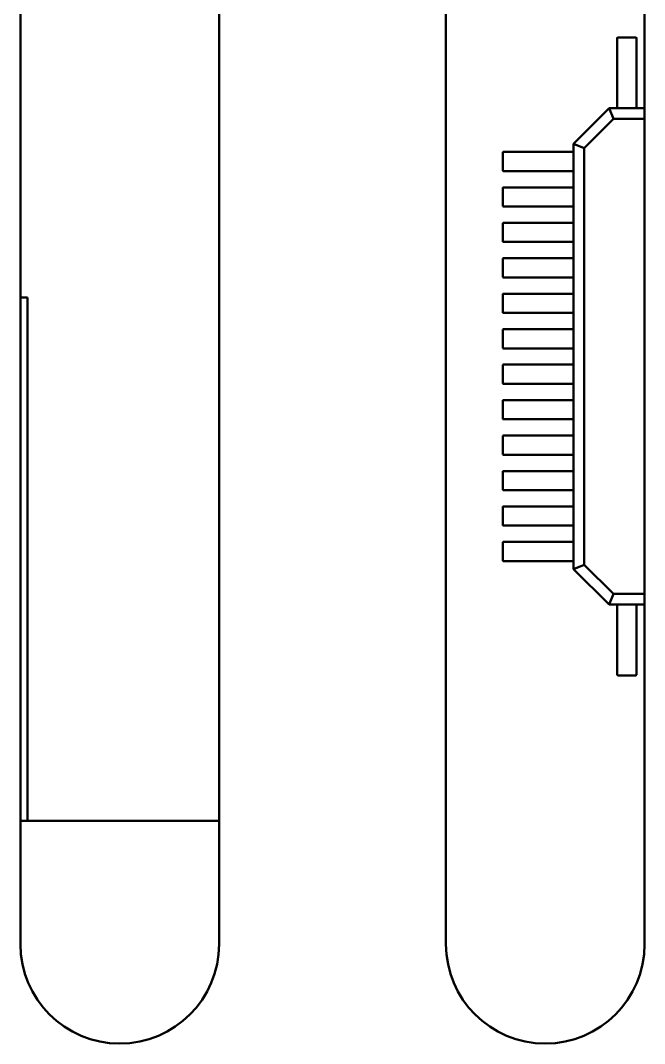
# Model space of a CAD drawing. Header units: millimetres. Extents: x 2121 to 4904, y 892 to 1933.
# Drawn here: x 2792.78 to 2805.98, y 1552.03 to 1573.68 of the extents above; entities that cross this region are included whole.
import ezdxf

# ---------------------------------------------------------------- set-up
doc = ezdxf.new("R2010")
doc.units = ezdxf.units.MM
doc.header["$LTSCALE"] = 1.8
doc.layers.add('외형선(ISO)', color=7, linetype='Continuous', lineweight=50)

msp = doc.modelspace()

# ---------------------------------------------------------------- linework, layer by layer
at = {"layer": '외형선(ISO)', "color": 7}
for p, q in [((2792.779, 1554.133), (2792.779, 1621.633)), ((2796.979, 1621.633), (2796.979, 1554.133)), ((2801.779, 1554.133), (2801.779, 1621.633)), ((2805.979, 1621.633), (2805.979, 1554.133)), ((2805.401, 1573.303), (2805.401, 1572.758)), ((2805.416, 1573.318), (2805.791, 1573.318)), ((2805.806, 1572.758), (2805.806, 1573.303)), ((2805.401, 1572.758), (2805.401, 1572.609)), ((2805.806, 1572.609), (2805.806, 1572.758)), ((2805.401, 1572.609), (2805.401, 1572.394)), ((2805.806, 1572.394), (2805.806, 1572.609)), ((2805.401, 1572.119), (2805.401, 1572.394)), ((2805.806, 1572.394), (2805.806, 1572.119)), ((2805.401, 1572.119), (2805.401, 1571.818)), ((2805.806, 1571.818), (2805.806, 1572.119)), ((2804.479, 1571.068), (2805.229, 1571.818)), ((2805.229, 1571.818), (2805.979, 1571.818)), ((2805.229, 1571.818), (2805.322, 1571.593)), ((2804.704, 1570.975), (2805.322, 1571.593)), ((2805.322, 1571.593), (2805.979, 1571.593)), ((2803.538, 1570.895), (2802.994, 1570.895)), ((2803.688, 1570.895), (2803.538, 1570.895)), ((2803.902, 1570.895), (2803.688, 1570.895)), ((2803.902, 1570.895), (2804.178, 1570.895)), ((2804.479, 1570.895), (2804.178, 1570.895)), ((2804.479, 1562.068), (2804.479, 1571.068)), ((2804.479, 1571.068), (2804.704, 1570.975)), ((2804.704, 1562.161), (2804.704, 1570.975)), ((2802.979, 1570.505), (2802.979, 1570.88)), ((2802.994, 1570.49), (2803.538, 1570.49)), ((2803.538, 1570.49), (2803.688, 1570.49)), ((2803.688, 1570.49), (2803.902, 1570.49)), ((2804.178, 1570.49), (2803.902, 1570.49)), ((2804.178, 1570.49), (2804.479, 1570.49)), ((2802.979, 1569.755), (2802.979, 1570.13)), ((2803.538, 1570.145), (2802.994, 1570.145)), ((2803.688, 1570.145), (2803.538, 1570.145)), ((2803.902, 1570.145), (2803.688, 1570.145)), ((2803.902, 1570.145), (2804.178, 1570.145)), ((2804.479, 1570.145), (2804.178, 1570.145)), ((2802.994, 1569.74), (2803.538, 1569.74)), ((2803.538, 1569.74), (2803.688, 1569.74)), ((2803.688, 1569.74), (2803.902, 1569.74)), ((2804.178, 1569.74), (2803.902, 1569.74)), ((2804.178, 1569.74), (2804.479, 1569.74)), ((2802.979, 1569.005), (2802.979, 1569.38)), ((2803.538, 1569.395), (2802.994, 1569.395)), ((2803.688, 1569.395), (2803.538, 1569.395)), ((2803.902, 1569.395), (2803.688, 1569.395)), ((2803.902, 1569.395), (2804.178, 1569.395)), ((2804.479, 1569.395), (2804.178, 1569.395)), ((2802.994, 1568.99), (2803.538, 1568.99)), ((2803.538, 1568.99), (2803.688, 1568.99)), ((2803.688, 1568.99), (2803.902, 1568.99)), ((2804.178, 1568.99), (2803.902, 1568.99)), ((2804.178, 1568.99), (2804.479, 1568.99)), ((2802.979, 1568.255), (2802.979, 1568.63)), ((2803.538, 1568.645), (2802.994, 1568.645)), ((2803.688, 1568.645), (2803.538, 1568.645)), ((2803.902, 1568.645), (2803.688, 1568.645)), ((2803.902, 1568.645), (2804.178, 1568.645)), ((2804.479, 1568.645), (2804.178, 1568.645)), ((2802.994, 1568.24), (2803.538, 1568.24)), ((2803.538, 1568.24), (2803.688, 1568.24)), ((2803.688, 1568.24), (2803.902, 1568.24)), ((2804.178, 1568.24), (2803.902, 1568.24)), ((2804.178, 1568.24), (2804.479, 1568.24)), ((2802.979, 1567.505), (2802.979, 1567.88)), ((2803.538, 1567.895), (2802.994, 1567.895)), ((2803.688, 1567.895), (2803.538, 1567.895)), ((2803.902, 1567.895), (2803.688, 1567.895)), ((2803.902, 1567.895), (2804.178, 1567.895)), ((2804.479, 1567.895), (2804.178, 1567.895)), ((2792.929, 1567.813), (2792.779, 1567.813)), ((2792.929, 1556.745), (2792.929, 1567.813)), ((2802.994, 1567.49), (2803.538, 1567.49)), ((2803.538, 1567.49), (2803.688, 1567.49)), ((2803.688, 1567.49), (2803.902, 1567.49)), ((2804.178, 1567.49), (2803.902, 1567.49)), ((2804.178, 1567.49), (2804.479, 1567.49)), ((2802.979, 1566.755), (2802.979, 1567.13)), ((2803.538, 1567.145), (2802.994, 1567.145)), ((2803.688, 1567.145), (2803.538, 1567.145)), ((2803.902, 1567.145), (2803.688, 1567.145)), ((2803.902, 1567.145), (2804.178, 1567.145)), ((2804.479, 1567.145), (2804.178, 1567.145)), ((2802.994, 1566.74), (2803.538, 1566.74)), ((2803.538, 1566.74), (2803.688, 1566.74)), ((2803.688, 1566.74), (2803.902, 1566.74)), ((2804.178, 1566.74), (2803.902, 1566.74)), ((2804.178, 1566.74), (2804.479, 1566.74)), ((2802.979, 1566.005), (2802.979, 1566.38)), ((2803.538, 1566.395), (2802.994, 1566.395)), ((2803.688, 1566.395), (2803.538, 1566.395)), ((2803.902, 1566.395), (2803.688, 1566.395)), ((2803.902, 1566.395), (2804.178, 1566.395)), ((2804.479, 1566.395), (2804.178, 1566.395)), ((2802.994, 1565.99), (2803.538, 1565.99)), ((2803.538, 1565.99), (2803.688, 1565.99)), ((2803.688, 1565.99), (2803.902, 1565.99)), ((2804.178, 1565.99), (2803.902, 1565.99)), ((2804.178, 1565.99), (2804.479, 1565.99)), ((2802.979, 1565.255), (2802.979, 1565.63)), ((2803.538, 1565.645), (2802.994, 1565.645)), ((2803.688, 1565.645), (2803.538, 1565.645)), ((2803.902, 1565.645), (2803.688, 1565.645)), ((2803.902, 1565.645), (2804.178, 1565.645)), ((2804.479, 1565.645), (2804.178, 1565.645)), ((2802.994, 1565.24), (2803.538, 1565.24)), ((2803.538, 1565.24), (2803.688, 1565.24)), ((2803.688, 1565.24), (2803.902, 1565.24)), ((2804.178, 1565.24), (2803.902, 1565.24)), ((2804.178, 1565.24), (2804.479, 1565.24)), ((2802.979, 1564.505), (2802.979, 1564.88)), ((2803.538, 1564.895), (2802.994, 1564.895)), ((2803.688, 1564.895), (2803.538, 1564.895)), ((2803.902, 1564.895), (2803.688, 1564.895)), ((2803.902, 1564.895), (2804.178, 1564.895)), ((2804.479, 1564.895), (2804.178, 1564.895)), ((2802.994, 1564.49), (2803.538, 1564.49)), ((2803.538, 1564.49), (2803.688, 1564.49)), ((2803.688, 1564.49), (2803.902, 1564.49)), ((2804.178, 1564.49), (2803.902, 1564.49)), ((2804.178, 1564.49), (2804.479, 1564.49)), ((2802.979, 1563.755), (2802.979, 1564.13)), ((2803.538, 1564.145), (2802.994, 1564.145)), ((2803.688, 1564.145), (2803.538, 1564.145)), ((2803.902, 1564.145), (2803.688, 1564.145)), ((2803.902, 1564.145), (2804.178, 1564.145)), ((2804.479, 1564.145), (2804.178, 1564.145)), ((2802.994, 1563.74), (2803.538, 1563.74)), ((2803.538, 1563.74), (2803.688, 1563.74)), ((2803.688, 1563.74), (2803.902, 1563.74)), ((2804.178, 1563.74), (2803.902, 1563.74)), ((2804.178, 1563.74), (2804.479, 1563.74)), ((2802.979, 1563.005), (2802.979, 1563.38)), ((2803.538, 1563.395), (2802.994, 1563.395)), ((2803.688, 1563.395), (2803.538, 1563.395)), ((2803.902, 1563.395), (2803.688, 1563.395)), ((2803.902, 1563.395), (2804.178, 1563.395)), ((2804.479, 1563.395), (2804.178, 1563.395)), ((2802.994, 1562.99), (2803.538, 1562.99)), ((2803.538, 1562.99), (2803.688, 1562.99)), ((2803.688, 1562.99), (2803.902, 1562.99)), ((2804.178, 1562.99), (2803.902, 1562.99)), ((2804.178, 1562.99), (2804.479, 1562.99)), ((2802.979, 1562.255), (2802.979, 1562.63)), ((2803.538, 1562.645), (2802.994, 1562.645)), ((2803.688, 1562.645), (2803.538, 1562.645)), ((2803.902, 1562.645), (2803.688, 1562.645)), ((2803.902, 1562.645), (2804.178, 1562.645)), ((2804.479, 1562.645), (2804.178, 1562.645)), ((2802.994, 1562.24), (2803.538, 1562.24)), ((2803.538, 1562.24), (2803.688, 1562.24)), ((2803.688, 1562.24), (2803.902, 1562.24)), ((2804.178, 1562.24), (2803.902, 1562.24)), ((2804.178, 1562.24), (2804.479, 1562.24)), ((2804.479, 1562.068), (2804.704, 1562.161)), ((2805.229, 1561.318), (2804.479, 1562.068)), ((2805.322, 1561.543), (2804.704, 1562.161)), ((2805.322, 1561.543), (2805.229, 1561.318)), ((2805.979, 1561.543), (2805.322, 1561.543)), ((2805.979, 1561.318), (2805.229, 1561.318)), ((2805.401, 1561.318), (2805.401, 1561.017)), ((2805.806, 1561.017), (2805.806, 1561.318)), ((2805.401, 1560.742), (2805.401, 1561.017)), ((2805.806, 1561.017), (2805.806, 1560.742)), ((2805.401, 1560.742), (2805.401, 1560.527)), ((2805.806, 1560.527), (2805.806, 1560.742)), ((2805.401, 1560.527), (2805.401, 1560.378)), ((2805.806, 1560.378), (2805.806, 1560.527)), ((2805.401, 1560.378), (2805.401, 1559.833)), ((2805.806, 1559.833), (2805.806, 1560.378)), ((2805.791, 1559.818), (2805.416, 1559.818)), ((2792.779, 1556.745), (2796.979, 1556.745))]:
    msp.add_line(p, q, dxfattribs=at)
for centre, radius, start, end in [((2805.416, 1573.303), 0.015, 90, 180), ((2805.791, 1573.303), 0.015, 0, 90), ((2802.994, 1570.88), 0.015, 90, 180), ((2802.994, 1570.505), 0.015, 180, 270), ((2802.994, 1570.13), 0.015, 90, 180), ((2802.994, 1569.755), 0.015, 180, 270), ((2802.994, 1569.38), 0.015, 90, 180), ((2802.994, 1569.005), 0.015, 180, 270), ((2802.994, 1568.63), 0.015, 90, 180), ((2802.994, 1568.255), 0.015, 180, 270), ((2802.994, 1567.88), 0.015, 90, 180), ((2802.994, 1567.505), 0.015, 180, 270), ((2802.994, 1567.13), 0.015, 90, 180), ((2802.994, 1566.755), 0.015, 180, 270), ((2802.994, 1566.38), 0.015, 90, 180), ((2802.994, 1566.005), 0.015, 180, 270), ((2802.994, 1565.63), 0.015, 90, 180), ((2802.994, 1565.255), 0.015, 180, 270), ((2802.994, 1564.88), 0.015, 90, 180), ((2802.994, 1564.505), 0.015, 180, 270), ((2802.994, 1564.13), 0.015, 90, 180), ((2802.994, 1563.755), 0.015, 180, 270), ((2802.994, 1563.38), 0.015, 90, 180), ((2802.994, 1563.005), 0.015, 180, 270), ((2802.994, 1562.63), 0.015, 90, 180), ((2802.994, 1562.255), 0.015, 180, 270), ((2805.416, 1559.833), 0.015, 180, 270), ((2805.791, 1559.833), 0.015, 270, 0), ((2794.879, 1554.133), 2.1, 180, 0), ((2803.879, 1554.133), 2.1, 180, 0)]:
    msp.add_arc(centre, radius, start, end, dxfattribs=at)

doc.saveas('drawing.dxf')
